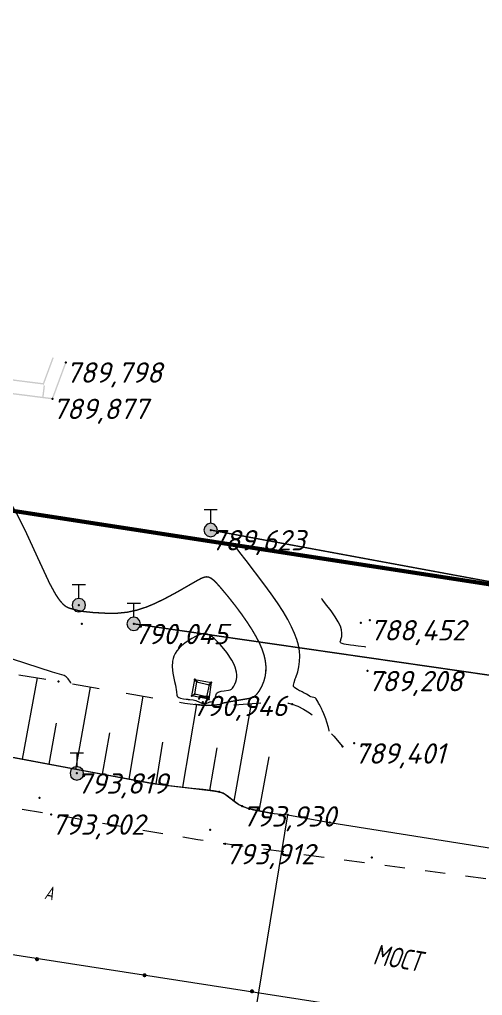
# Model space of a CAD drawing. Header units: metres. Extents: x 629572 to 645168, y 4785785 to 4790166.
# Drawn here: x 633311.4 to 633345.4, y 4788432.5 to 4788504.3 of the extents above; entities that cross this region are included whole.
import ezdxf

# ---------------------------------------------------------------- set-up
doc = ezdxf.new("R2010")
doc.units = ezdxf.units.M
for name, pattern in [('Сплошная', [0]), ('Сплошная_0_50', [0]), ('Штриховая 1.5-1.5', [3, 1.5, -1.5]), ('Штриховая 2', [4, 2, -2])]:
    doc.linetypes.add(name, pattern=pattern)
doc.layers.get('0').update_dxf_attribs({"linetype": 'CONTINUOUS'})
for name, color, linetype in [('Горизонтали', 7, 'CONTINUOUS'), ('Дороги', 7, 'CONTINUOUS'), ('Дороги с покрытием (край_ бровка)', 7, 'CONTINUOUS'), ('Дороги с покрытием (осевая линия)', 7, 'CONTINUOUS'), ('Здания и строения', 7, 'CONTINUOUS'), ('каб.TNS+', 7, 'CONTINUOUS'), ('Кабельные столбики сторожки', 7, 'CONTINUOUS'), ('красная линия', 7, 'CONTINUOUS'), ('Нурсултан', 7, 'CONTINUOUS'), ('Ограды каменные и жб (H более 1м) - по краю', 7, 'CONTINUOUS'), ('Проезжие части улиц и тротуаров (без бортового камня)', 7, 'CONTINUOUS')]:
    doc.layers.add(name, color=color, linetype=linetype)
doc.layers.add('ЛЭП н.напряж.', color=10, linetype='SIL_KAB_NIZVOLT', lineweight=13)
doc.styles.add('ISOCPEUR', font='isocpeui.ttf')
doc.styles.get("Standard").update_dxf_attribs({"font": 'isocpeui.ttf'})
doc.linetypes.add('SIL_KAB_NIZVOLT', pattern='A,1,["<",Standard,S=1.6,R=0,X=-1,Y=-0.8],6,0,1,[">",Standard,S=1.6,R=0,X=-0.8,Y=-0.8],-2,8,-2', length=20)
doc.linetypes.add('TELEFON', pattern='A,8,["o",Standard,S=1,R=0,X=-4.33,Y=-0.34],-2', length=10)

# ---------------------------------------------------------------- blocks, each defined once
blk = doc.blocks.new('1010 - 119.2 эл.кабел.столбики-сторожки')
blk.add_hatch(color=7).paths.add_polyline_path([(0, 0.5), (-0.25, 0.433), (-0.433, 0.25), (-0.5, 0), (-0.433, -0.25), (-0.25, -0.433), (0, -0.5), (0.25, -0.433), (0.433, -0.25), (0.5, 0), (0.433, 0.25), (0.25, 0.433), (0, 0.5)])
at = {"color": 7, "linetype": 'Continuous', "lineweight": 0, "const_width": 0.1, "flags": 128}
for points in [[(-0.5, 1.5), (0.5, 1.5)], [(0, 0.5), (0, 1.5)]]:
    blk.add_lwpolyline(points, dxfattribs=at)
at = {"color": 7, "linetype": 'Continuous', "lineweight": 0, "flags": 128}
blk.add_lwpolyline([(0, 0.5), (-0.25, 0.433), (-0.433, 0.25), (-0.5, 0), (-0.433, -0.25), (-0.25, -0.433), (0, -0.5), (0.25, -0.433), (0.433, -0.25), (0.5, 0), (0.433, 0.25), (0.25, 0.433), (0, 0.5)], close=True, dxfattribs=at)
at = {"color": 7, "style": 'ISOCPEUR', "flags": 1}
for tag in ['X', 'Отметка', 'Отметка', 'Имя объекта CREDO-III', 'Код объекта CREDO-III', 'Примечание', 'Тип попереч. профиля', 'Y']:
    blk.add_attdef(tag, (0, 0), '', height=2.5, dxfattribs=at)

msp = doc.modelspace()

# ---------------------------------------------------------------- hatches: boundary and pattern name
at = {"layer": 'Дороги с покрытием (осевая линия)'}
for points in [[(633312.627, 4788434.996), (633312.631, 4788434.997), (633312.628, 4788435.007), (633312.628, 4788435.007), (633312.631, 4788434.997), (633312.747, 4788435.032), (633312.756, 4788435.035), (633312.76, 4788435.036), (633312.762, 4788435.041), (633312.757, 4788435.043), (633312.753, 4788435.044), (633312.753, 4788435.044), (633312.762, 4788435.041), (633312.778, 4788435.08), (633312.81, 4788435.162), (633312.812, 4788435.166), (633312.811, 4788435.168), (633312.81, 4788435.17), (633312.745, 4788435.283), (633312.737, 4788435.278), (633312.737, 4788435.278), (633312.745, 4788435.283), (633312.743, 4788435.288), (633312.738, 4788435.288), (633312.61, 4788435.308), (633312.605, 4788435.309), (633312.601, 4788435.306), (633312.524, 4788435.235), (633312.505, 4788435.218), (633312.512, 4788435.21), (633312.512, 4788435.21), (633312.505, 4788435.218), (633312.503, 4788435.216), (633312.502, 4788435.214), (633312.502, 4788435.21), (633312.511, 4788435.08), (633312.521, 4788435.081), (633312.517, 4788435.08), (633312.511, 4788435.08), (633312.516, 4788435.072), (633312.521, 4788435.081), (633312.521, 4788435.081), (633312.516, 4788435.072), (633312.623, 4788434.998), (633312.628, 4788435.007), (633312.628, 4788435.007), (633312.623, 4788434.998)], [(633320.54, 4788433.811), (633320.545, 4788433.813), (633320.541, 4788433.822), (633320.541, 4788433.822), (633320.545, 4788433.813), (633320.66, 4788433.849), (633320.669, 4788433.852), (633320.666, 4788433.861), (633320.666, 4788433.861), (633320.669, 4788433.852), (633320.675, 4788433.858), (633320.67, 4788433.86), (633320.666, 4788433.861), (633320.675, 4788433.858), (633320.69, 4788433.897), (633320.722, 4788433.979), (633320.714, 4788433.982), (633320.72, 4788433.98), (633320.722, 4788433.979), (633320.724, 4788433.983), (633320.723, 4788433.985), (633320.722, 4788433.988), (633320.656, 4788434.1), (633320.649, 4788434.105), (633320.647, 4788434.095), (633320.647, 4788434.095), (633320.649, 4788434.105), (633320.52, 4788434.124), (633320.519, 4788434.114), (633320.512, 4788434.121), (633320.435, 4788434.05), (633320.417, 4788434.033), (633320.424, 4788434.025), (633320.424, 4788434.025), (633320.417, 4788434.033), (633320.414, 4788434.03), (633320.413, 4788434.029), (633320.414, 4788434.024), (633320.426, 4788433.973), (633320.429, 4788433.96), (633320.429, 4788433.96), (633320.414, 4788434.024), (633320.424, 4788433.895), (633320.428, 4788433.887), (633320.434, 4788433.895), (633320.434, 4788433.895), (633320.428, 4788433.887), (633320.536, 4788433.814), (633320.541, 4788433.822), (633320.541, 4788433.822), (633320.536, 4788433.814)], [(633328.451, 4788432.627), (633328.455, 4788432.629), (633328.571, 4788432.664), (633328.58, 4788432.667), (633328.584, 4788432.668), (633328.586, 4788432.673), (633328.581, 4788432.675), (633328.577, 4788432.676), (633328.577, 4788432.676), (633328.586, 4788432.673), (633328.602, 4788432.712), (633328.634, 4788432.794), (633328.625, 4788432.797), (633328.625, 4788432.797), (633328.632, 4788432.794), (633328.634, 4788432.794), (633328.636, 4788432.798), (633328.635, 4788432.8), (633328.633, 4788432.802), (633328.569, 4788432.915), (633328.562, 4788432.92), (633328.56, 4788432.91), (633328.56, 4788432.91), (633328.562, 4788432.92), (633328.433, 4788432.94), (633328.432, 4788432.93), (633328.425, 4788432.937), (633328.347, 4788432.866), (633328.329, 4788432.849), (633328.327, 4788432.847), (633328.325, 4788432.846), (633328.326, 4788432.841), (633328.335, 4788432.711), (633328.335, 4788432.707), (633328.339, 4788432.704), (633328.348, 4788432.7), (633328.399, 4788432.675), (633328.399, 4788432.675), (633328.339, 4788432.704), (633328.447, 4788432.63)]]:
    msp.add_hatch(color=7, dxfattribs=at).paths.add_polyline_path(points)
at = {"layer": 'Ограды каменные и жб (H более 1м) - по краю'}
for points in [[(633313.107, 4788477.524), (633313.143, 4788477.464), (633313.153, 4788477.448), (633313.396, 4788478.105), (633313.881, 4788479.417), (633313.835, 4788479.434), (633313.787, 4788479.451), (633313.302, 4788478.14), (633313.086, 4788477.557)], [(633314.334, 4788477.758), (633314.819, 4788479.07), (633314.773, 4788479.087), (633314.725, 4788479.104), (633314.24, 4788477.793), (633313.749, 4788476.466), (633313.133, 4788476.543), (633313.121, 4788476.444), (633313.776, 4788476.361), (633313.815, 4788476.356), (633313.829, 4788476.394)], [(633307.232, 4788477.187), (633310.066, 4788476.83), (633313.071, 4788476.45), (633313.077, 4788476.5), (633313.071, 4788476.45), (633313.121, 4788476.444), (633313.127, 4788476.494), (633313.231, 4788477.319), (633313.152, 4788477.45), (633313.148, 4788477.456), (633313.089, 4788477.553), (633313.086, 4788477.557), (633310.204, 4788477.921), (633307.37, 4788478.279), (633305.272, 4788478.544), (633305.259, 4788478.444), (633307.358, 4788478.18), (633310.191, 4788477.822), (633313.147, 4788477.449), (633313.034, 4788476.556), (633310.078, 4788476.929), (633307.245, 4788477.287), (633305.147, 4788477.552), (633305.134, 4788477.452)]]:
    msp.add_hatch(color=7, dxfattribs=at).paths.add_polyline_path(points)

# ---------------------------------------------------------------- linework, layer by layer
at = {"layer": 'Горизонтали', "color": 34, "linetype": 'Сплошная', "lineweight": 0, "const_width": 0.1, "elevation": 790, "flags": 128}
for points in [[(633325.457, 4788453.844), (633325.583, 4788453.849), (633326.089, 4788453.893), (633326.231, 4788453.952), (633326.344, 4788454.007), (633326.915, 4788454.119), (633327.046, 4788454.141), (633327.504, 4788454.219), (633328.186, 4788454.334), (633328.198, 4788454.336), (633328.465, 4788454.393), (633328.648, 4788454.486), (633328.825, 4788454.655), (633329.017, 4788454.922), (633329.205, 4788455.262), (633329.346, 4788455.611), (633329.442, 4788455.972), (633329.491, 4788456.345), (633329.495, 4788456.73), (633329.452, 4788457.124), (633329.362, 4788457.528), (633329.227, 4788457.941), (633329.039, 4788458.381), (633328.791, 4788458.864), (633328.486, 4788459.388), (633328.123, 4788459.951), (633327.702, 4788460.556), (633327.23, 4788461.189), (633326.716, 4788461.84), (633326.186, 4788462.474), (633325.867, 4788462.832), (633325.637, 4788463.06), (633325.447, 4788463.205), (633325.276, 4788463.282), (633325.108, 4788463.3), (633324.923, 4788463.262), (633324.698, 4788463.167), (633324.36, 4788462.982), (633323.953, 4788462.747), (633322.903, 4788462.146), (633322.075, 4788461.702), (633321.34, 4788461.343), (633320.702, 4788461.075), (633319.981, 4788460.841), (633319.267, 4788460.69), (633318.551, 4788460.62), (633317.734, 4788460.619), (633316.77, 4788460.671), (633316.007, 4788460.754), (633315.699, 4788460.812), (633315.37, 4788460.897), (633315.155, 4788460.956), (633315.143, 4788460.959), (633314.94, 4788461.024), (633314.768, 4788461.119), (633314.591, 4788461.263), (633314.408, 4788461.458), (633314.212, 4788461.715), (633314.006, 4788462.031), (633313.561, 4788462.846), (633312.744, 4788464.608), (633311.879, 4788466.494), (633311.189, 4788467.881), (633310.533, 4788469.052), (633310.217, 4788469.554), (633309.908, 4788470.006), (633309.44, 4788470.609), (633308.941, 4788471.159), (633308.405, 4788471.664), (633307.823, 4788472.131), (633307.208, 4788472.556), (633306.513, 4788472.974), (633305.716, 4788473.401), (633304.578, 4788473.966), (633304.574, 4788473.968), (633304.571, 4788473.969), (633303.297, 4788474.576), (633302.34, 4788474.978), (633301.47, 4788475.272), (633301.066, 4788475.379), (633300.677, 4788475.459), (633300.291, 4788475.515), (633299.919, 4788475.544), (633299.561, 4788475.545), (633299.214, 4788475.52), (633298.88, 4788475.467), (633298.557, 4788475.387), (633298.244, 4788475.279), (633297.943, 4788475.144), (633297.493, 4788474.88), (633297.036, 4788474.538), (633296.571, 4788474.117), (633296.095, 4788473.613), (633295.618, 4788473.041), (633295.117, 4788472.376), (633294.587, 4788471.614), (633293.911, 4788470.587), (633293.378, 4788469.774), (633293.02, 4788469.262), (633292.728, 4788468.886), (633292.449, 4788468.575), (633292.184, 4788468.327), (633291.933, 4788468.143), (633291.699, 4788468.025), (633291.477, 4788467.968), (633291.268, 4788467.971), (633291.044, 4788468.034), (633291.042, 4788468.035), (633290.726, 4788468.143), (633290.726, 4788468.143), (633290.672, 4788468.148), (633290.59, 4788468.157), (633290.483, 4788468.17), (633290.366, 4788468.184), (633290.364, 4788468.184), (633289.915, 4788468.249), (633289.814, 4788468.289), (633289.716, 4788468.389), (633289.346, 4788468.981), (633288.852, 4788469.897), (633288.661, 4788470.309), (633288.504, 4788470.695), (633288.381, 4788471.057), (633288.293, 4788471.392), (633288.241, 4788471.699), (633288.225, 4788471.979), (633288.25, 4788472.282), (633288.325, 4788472.573), (633288.452, 4788472.858), (633288.633, 4788473.147), (633288.864, 4788473.437), (633289.165, 4788473.756), (633290.144, 4788474.655), (633290.187, 4788474.693), (633291.515, 4788475.875), (633292.867, 4788477.083), (633293.948, 4788478.049), (633293.948, 4788478.049), (633294.298, 4788478.362), (633294.545, 4788478.583), (633294.754, 4788478.77), (633294.765, 4788478.78), (633294.796, 4788478.808), (633294.796, 4788478.808)], [(633324.241, 4788453.911), (633324.318, 4788453.904), (633324.63, 4788453.876), (633324.692, 4788453.868), (633324.841, 4788453.854), (633325.315, 4788453.835), (633325.452, 4788453.841), (633325.457, 4788453.844)]]:
    msp.add_lwpolyline(points, dxfattribs=at)
at = {"layer": 'Горизонтали', "color": 34, "linetype": 'Сплошная', "lineweight": 0, "true_color": 0xa55200, "flags": 128}
for points, elevation in [([(633334.157, 4788451.945), (633334.15, 4788451.982), (633334.095, 4788452.21), (633333.98, 4788452.596), (633333.896, 4788452.845), (633333.755, 4788453.211), (633333.655, 4788453.44), (633333.614, 4788453.534), (633333.583, 4788453.606), (633333.513, 4788453.761), (633333.423, 4788453.93), (633333.38, 4788454.009), (633333.349, 4788454.067), (633333.28, 4788454.192), (633333.197, 4788454.307), (633333.116, 4788454.383), (633333.029, 4788454.425), (633332.908, 4788454.449), (633332.906, 4788454.449), (633332.795, 4788454.471), (633332.71, 4788454.506), (633332.599, 4788454.58), (633332.491, 4788454.653), (633332.385, 4788454.699), (633332.309, 4788454.73), (633332.239, 4788454.78), (633332.158, 4788454.835), (633332.059, 4788454.873), (633331.968, 4788454.906), (633331.812, 4788455.006), (633331.785, 4788455.026), (633331.592, 4788455.156), (633331.591, 4788455.157), (633331.533, 4788455.218), (633331.525, 4788455.328), (633331.565, 4788455.515), (633331.655, 4788455.787), (633331.689, 4788455.879), (633331.835, 4788456.304), (633331.928, 4788456.679), (633331.98, 4788457.061), (633331.991, 4788457.45), (633331.96, 4788457.854), (633331.886, 4788458.268), (633331.77, 4788458.693), (633331.61, 4788459.128), (633331.389, 4788459.613), (633331.106, 4788460.15), (633330.759, 4788460.738), (633330.349, 4788461.377), (633329.883, 4788462.058), (633329.354, 4788462.792), (633328.042, 4788464.505), (633327.582, 4788465.091), (633327.373, 4788465.358), (633327.138, 4788465.658), (633327.126, 4788465.672), (633327.091, 4788465.717)], 789.5), ([(633315.173, 4788455.436), (633315.111, 4788455.537), (633314.945, 4788455.786), (633314.802, 4788455.941), (633314.654, 4788456.025), (633314.311, 4788456.131), (633313.781, 4788456.287), (633310.837, 4788457.237), (633310.519, 4788457.345), (633309.892, 4788457.548), (633309.308, 4788457.692), (633308.352, 4788457.894), (633306.539, 4788458.283), (633305.446, 4788458.55), (633304.364, 4788458.846), (633303.653, 4788459.064), (633303.612, 4788459.077), (633302.987, 4788459.269), (633302.475, 4788459.418), (633301.829, 4788459.607), (633301.197, 4788459.803), (633300.908, 4788459.907), (633300.691, 4788460), (633300.5, 4788460.094), (633300.486, 4788460.102), (633300.285, 4788460.184), (633300.258, 4788460.191), (633299.76, 4788460.351), (633298.797, 4788460.708), (633296.916, 4788461.435), (633293.923, 4788462.585), (633292.824, 4788462.967), (633292.53, 4788463.043), (633292.312, 4788463.068), (633292.309, 4788463.068), (633291.672, 4788463.105), (633290.684, 4788463.186), (633288.074, 4788463.434), (633286.445, 4788463.592), (633284.724, 4788463.759), (633283.324, 4788463.896), (633283.324, 4788463.896), (633282.548, 4788463.971), (633282.302, 4788463.995), (633282.263, 4788463.999), (633282.222, 4788464.003)], 790.5), ([(633336.864, 4788458.124), (633336.747, 4788458.136), (633336.277, 4788458.188), (633336.127, 4788458.212), (633335.974, 4788458.238), (633335.733, 4788458.277), (633335.265, 4788458.354), (633335.045, 4788458.414), (633335.045, 4788458.415), (633334.985, 4788458.454), (633334.985, 4788458.455), (633334.964, 4788458.506), (633335, 4788458.646), (633335.01, 4788458.675), (633335.079, 4788458.918), (633335.095, 4788459.154), (633335.061, 4788459.404), (633334.976, 4788459.667), (633334.822, 4788459.981), (633334.592, 4788460.359), (633334.29, 4788460.794), (633333.893, 4788461.321), (633333.691, 4788461.584), (633333.642, 4788461.647), (633333.616, 4788461.681), (633333.605, 4788461.695)], 789), ([(633325.369, 4788454.089), (633325.428, 4788454.091), (633325.577, 4788454.124), (633325.68, 4788454.219), (633325.776, 4788454.47), (633325.862, 4788454.704), (633325.912, 4788454.77), (633325.978, 4788454.817), (633326.2, 4788454.873), (633326.206, 4788454.874), (633326.42, 4788454.911), (633326.74, 4788454.964), (633326.746, 4788454.965), (633326.871, 4788454.992), (633326.957, 4788455.036), (633327.041, 4788455.115), (633327.132, 4788455.24), (633327.221, 4788455.4), (633327.289, 4788455.564), (633327.335, 4788455.734), (633327.359, 4788455.909), (633327.361, 4788456.089), (633327.341, 4788456.274), (633327.236, 4788456.657), (633327.133, 4788456.894), (633326.994, 4788457.154), (633326.623, 4788457.719), (633326.158, 4788458.296), (633325.695, 4788458.765), (633325.517, 4788458.91), (633325.357, 4788459.013), (633325.207, 4788459.08), (633325.061, 4788459.113), (633324.915, 4788459.115), (633324.756, 4788459.085), (633324.577, 4788459.024), (633324.353, 4788458.922), (633324.051, 4788458.762), (633323.77, 4788458.591), (633323.517, 4788458.411), (633323.293, 4788458.226), (633323.102, 4788458.037), (633322.942, 4788457.844), (633322.816, 4788457.648), (633322.722, 4788457.449), (633322.666, 4788457.277), (633322.629, 4788457.091), (633322.607, 4788456.675), (633322.654, 4788456.202), (633322.777, 4788455.588), (633322.834, 4788455.326), (633322.907, 4788454.833), (633322.946, 4788454.591), (633322.976, 4788454.524), (633323.02, 4788454.472), (633323.096, 4788454.422), (633323.203, 4788454.378), (633323.435, 4788454.324), (633323.636, 4788454.296), (633323.728, 4788454.285), (633323.75, 4788454.282), (633323.781, 4788454.278), (633323.792, 4788454.277), (633323.798, 4788454.276)], 790.5), ([(633323.798, 4788454.276), (633323.892, 4788454.268), (633324.141, 4788454.237), (633324.34, 4788454.191), (633324.61, 4788454.081), (633324.779, 4788454.008), (633324.949, 4788453.969), (633325.109, 4788453.978), (633325.328, 4788454.066), (633325.369, 4788454.089)], 790.5)]:
    msp.add_lwpolyline(points, dxfattribs=dict(at, elevation=elevation))
at = {"layer": 'Дороги с покрытием (край_ бровка)', "color": 251, "linetype": 'Сплошная', "lineweight": 0, "true_color": 0x636466, "flags": 128}
msp.add_lwpolyline([(633329.849, 4788445.902), (633329.107, 4788446.037), (633328.397, 4788446.199), (633328.052, 4788446.302), (633327.749, 4788446.414), (633327.484, 4788446.551), (633327.182, 4788446.764), (633326.991, 4788446.915), (633326.644, 4788447.181), (633326.341, 4788447.365), (633326.06, 4788447.471), (633325.636, 4788447.547), (633324.868, 4788447.642), (633324.073, 4788447.728), (633323.006, 4788447.845), (633321.955, 4788447.974), (633321.151, 4788448.096), (633317.269, 4788448.808), (633310.753, 4788450.022), (633310.678, 4788450.036), (633304.088, 4788451.265), (633297.288, 4788452.523), (633297.234, 4788452.533), (633290.154, 4788453.844), (633286.012, 4788454.621), (633284.274, 4788454.988), (633282.545, 4788455.401), (633281.782, 4788455.605), (633281.197, 4788455.782), (633280.72, 4788455.934), (633280.051, 4788456.15), (633279.418, 4788456.381), (633278.935, 4788456.603), (633278.69, 4788456.745), (633278.491, 4788456.889), (633278.338, 4788457.036), (633278.231, 4788457.187), (633278.176, 4788457.348), (633278.17, 4788457.543), (633278.214, 4788457.776), (633278.31, 4788458.06), (633278.527, 4788458.561), (633278.769, 4788459.122), (633278.861, 4788459.413), (633278.902, 4788459.655), (633278.892, 4788459.861), (633278.832, 4788460.033), (633278.707, 4788460.226), (633278.527, 4788460.449), (633278.029, 4788460.952), (633277.382, 4788461.492), (633276.69, 4788461.975), (633276.3, 4788462.208), (633275.924, 4788462.402), (633275.57, 4788462.555), (633275.24, 4788462.664), (633274.891, 4788462.736), (633274.444, 4788462.787), (633273.897, 4788462.816), (633273.24, 4788462.825), (633271.118, 4788462.767), (633270.759, 4788462.753), (633269.607, 4788462.722), (633268.981, 4788462.747), (633268.44, 4788462.829), (633267.927, 4788462.937), (633267.388, 4788463.091), (633266.899, 4788463.276), (633266.418, 4788463.517), (633266.007, 4788463.794), (633265.634, 4788464.135), (633265.254, 4788464.581), (633264.922, 4788465.045), (633264.581, 4788465.591), (633264.002, 4788466.652), (633263.741, 4788467.202), (633263.448, 4788467.891), (633262.852, 4788469.447), (633262.235, 4788471.161)], dxfattribs=at)
at = {"layer": 'Здания и строения', "color": 8, "linetype": 'Сплошная', "lineweight": 0, "flags": 128}
for points in [[(633324.255, 4788455.741), (633325.468, 4788455.519), (633325.293, 4788454.302), (633324.053, 4788454.544), (633324.255, 4788455.741)], [(633324.403, 4788455.557), (633325.328, 4788455.344), (633325.119, 4788454.466), (633324.255, 4788454.66), (633324.403, 4788455.557)]]:
    msp.add_lwpolyline(points, close=True, dxfattribs=at)
for points in [[(633324.403, 4788455.557), (633324.255, 4788455.741)], [(633325.328, 4788455.344), (633325.468, 4788455.519)], [(633324.255, 4788454.66), (633324.053, 4788454.544)], [(633325.119, 4788454.466), (633325.293, 4788454.302)], [(633326.86, 4788419.826), (633331.115, 4788445.772)], [(633329.849, 4788445.902), (633331.115, 4788445.772), (633334.199, 4788445.223), (633350.896, 4788442.57), (633353.736, 4788442.128), (633354.008, 4788442.03)]]:
    msp.add_lwpolyline(points, dxfattribs=at)
at = {"layer": 'каб.TNS+', "color": 3, "linetype": 'TELEFON', "lineweight": 13, "true_color": 0x00e600, "const_width": 0.1, "flags": 128}
msp.add_lwpolyline([(633325.433, 4788466.741), (633380.487, 4788456.564), (633423.801, 4788452.464), (633424.153, 4788452.59), (633456.969, 4788445.396), (633511.424, 4788436.394), (633703.73, 4788397.439), (633779.888, 4788467.756), (633812.644, 4788488.8), (633827.051, 4788511.652), (633846.056, 4788514.821), (633881.163, 4788540.358)], dxfattribs=at)
at = {"layer": 'каб.TNS+', "color": 6, "linetype": 'TELEFON', "lineweight": 13, "const_width": 0.1, "flags": 128}
msp.add_lwpolyline([(633685.008, 4787956.891), (633761.973, 4788096.26), (633755.989, 4788276.514), (633719.882, 4788311.16), (633705.81, 4788334.102), (633655.927, 4788348.623), (633615.63, 4788354.135), (633511.244, 4788372.095), (633419.041, 4788390.683), (633418.872, 4788392.76), (633425.383, 4788434.192), (633384.162, 4788439.233), (633384.001, 4788450.562), (633319.769, 4788459.838)], dxfattribs=at)
at = {"layer": 'красная линия', "color": 1, "linetype": 'Сплошная_0_50', "lineweight": 0, "true_color": 0xff0000, "const_width": 0.3, "elevation": 794.579, "flags": 128}
msp.add_lwpolyline([(635401.641, 4788148.595), (634957.655, 4788205.711), (634868.946, 4788233.682), (634603.956, 4788290.084), (634469.438, 4788276.801), (634466.442, 4788288.998), (634455.452, 4788300.111), (634423.85, 4788288.187), (634367.861, 4788295.693), (634267.843, 4788409.4), (634475.845, 4788682.207), (634474.555, 4788790.795), (634449.85, 4788818.401), (634024.042, 4788644.6), (633889.34, 4788556.209), (633827.944, 4788529.992), (633792.752, 4788543.316), (633784.34, 4788495.79), (633741.538, 4788462.098), (633741.25, 4788461.815), (633707.246, 4788430.797), (633615.343, 4788446.001), (633603.65, 4788448.117), (633593.847, 4788448.295), (633403.135, 4788458.998), (633383.735, 4788456.919), (632950.737, 4788523.705), (632422.446, 4788608.882), (631759.541, 4788723.01), (631749.061, 4788727.901), (631729.34, 4788731.902), (631702.953, 4788733.892), (631676.149, 4788739.917), (631633.151, 4788748.593), (631552.757, 4788764.604), (631505.748, 4788774.005), (631486.053, 4788777.916), (631418.334, 4788781.792), (630663.641, 4788895.085)], dxfattribs=at)
at = {"layer": 'ЛЭП н.напряж.', "lineweight": 13}
msp.add_lwpolyline([(633956.501, 4788331.707), (633922.81, 4788336.992), (633888.131, 4788342.675), (633853.736, 4788348.119), (633819.767, 4788353.675), (633785.324, 4788359.671), (633750.794, 4788364.868), (633715.797, 4788370.174), (633679.74, 4788375.962), (633645.168, 4788381.424), (633610.662, 4788387.089), (633576.869, 4788392.73), (633544.157, 4788397.966), (633510.841, 4788403.299), (633477.474, 4788408.502), (633444.363, 4788413.806), (633412.436, 4788419.051), (633378.475, 4788424.98), (633303.547, 4788436.604), (633254.751, 4788444.467), (633214.209, 4788452.322), (633180.137, 4788457.953)], dxfattribs=at)
at = {"layer": 'Нурсултан', "color": 251, "linetype": 'Штриховая 2', "lineweight": 0, "flags": 128}
msp.add_lwpolyline([(633262.235, 4788471.161), (633267.632, 4788470.815), (633267.843, 4788470.626), (633268.118, 4788470.42), (633268.862, 4788469.954), (633269.869, 4788469.414), (633271.155, 4788468.789), (633272.367, 4788468.237), (633273.809, 4788467.605), (633279.538, 4788465.185), (633281.657, 4788464.261), (633288.146, 4788461.297), (633291.073, 4788459.995), (633292.454, 4788459.407), (633293.637, 4788458.929), (633294.64, 4788458.552), (633295.47, 4788458.273), (633296.126, 4788458.09), (633296.82, 4788457.932), (633297.561, 4788457.798), (633298.363, 4788457.685), (633299.844, 4788457.538), (633303.258, 4788457.296), (633304.085, 4788457.214), (633304.83, 4788457.12), (633308.194, 4788456.605), (633314.235, 4788455.601), (633321.822, 4788454.269), (633323.533, 4788454), (633324.725, 4788453.85), (633325.469, 4788453.809), (633326.327, 4788453.821), (633327.188, 4788453.872), (633329.157, 4788454.027), (633330.044, 4788454.064), (633330.467, 4788454.06), (633330.835, 4788454.036), (633331.155, 4788453.992), (633331.432, 4788453.928), (633331.855, 4788453.775), (633332.276, 4788453.565), (633332.697, 4788453.296), (633333.125, 4788452.964), (633333.55, 4788452.58), (633334, 4788452.121), (633334.485, 4788451.579), (633335.137, 4788450.808)], dxfattribs=at)
at = {"layer": 'Нурсултан', "color": 251, "linetype": 'Сплошная', "lineweight": 0, "flags": 128}
msp.add_lwpolyline([(633278.543, 4788456.847), (633278.789, 4788456.684), (633279.096, 4788456.522), (633279.44, 4788456.373), (633279.852, 4788456.218), (633281.197, 4788455.782), (633282.05, 4788455.531), (633283.221, 4788455.233), (633284.614, 4788454.913), (633286.012, 4788454.621), (633295.049, 4788452.937), (633304.088, 4788451.265), (633312.618, 4788449.674), (633321.151, 4788448.096), (633322.506, 4788447.904), (633323.977, 4788447.739), (633325.388, 4788447.581), (633326.06, 4788447.471), (633326.283, 4788447.392), (633326.515, 4788447.267), (633326.744, 4788447.108), (633327.364, 4788446.63), (633327.562, 4788446.505), (633327.749, 4788446.414), (633328.132, 4788446.276), (633328.582, 4788446.151), (633329.107, 4788446.037), (633329.849, 4788445.902)], dxfattribs=at)
at = {"layer": 'Нурсултан', "color": 251, "linetype": 'Continuous', "lineweight": 0, "flags": 128}
for points in [[(633311.574, 4788449.869), (633312.686, 4788455.858)], [(633315.507, 4788449.14), (633316.584, 4788455.188)], [(633319.44, 4788448.412), (633320.463, 4788454.507)], [(633323.392, 4788447.804), (633324.415, 4788453.889)], [(633327.165, 4788446.783), (633328.431, 4788453.97)], [(633313.54, 4788449.504), (633314.093, 4788452.516)], [(633317.474, 4788448.776), (633317.999, 4788451.812)], [(633321.409, 4788448.059), (633321.91, 4788451.118)], [(633325.38, 4788447.581), (633325.918, 4788450.705)], [(633329.005, 4788446.059), (633329.726, 4788450.06)]]:
    msp.add_lwpolyline(points, dxfattribs=at)
at = {"layer": 'Нурсултан', "color": 7}
for p in [(633314.772, 4788479.087, 3.121), (633313.782, 4788476.411, 3.2), (633325.433, 4788466.741, 2.946), (633315.726, 4788461.212, 3.286), (633337.139, 4788460.115, 1.775), (633315.949, 4788459.84, 3.396), (633319.769, 4788459.838, 3.368), (633336.488, 4788459.915, 2.106), (633336.986, 4788456.374, 2.531), (633324.255, 4788455.741, 4.215), (633338.311, 4788456.231, 2.125), (633314.235, 4788455.601, 3.873), (633324.403, 4788455.557, 3.774), (633325.328, 4788455.344, 3.687), (633325.468, 4788455.519, 4.257), (633324.053, 4788454.544, 4.269), (633324.255, 4788454.66, 3.742), (633325.119, 4788454.466, 3.846), (633325.293, 4788454.302, 4.254), (633324.858, 4788454.062, 4.25), (633331.432, 4788453.928, 2.932), (633335.137, 4788450.808, 2.775), (633335.993, 4788451.043, 2.724), (633336.904, 4788450.893, 2.587), (633315.582, 4788448.836, 7.142), (633321.151, 4788448.096, 7.017), (633312.825, 4788447.032, -786.677), (633326.06, 4788447.471, 7.124), (633327.749, 4788446.414, 7.253), (633313.696, 4788445.813, 7.225), (633329.849, 4788445.902, 7.225), (633331.115, 4788445.772, 7.198), (633334.199, 4788445.223, 7.171), (633325.39, 4788444.685, -786.677), (633326.491, 4788443.634, 7.235), (633333.167, 4788443.367, -786.677), (633337.301, 4788442.648, -786.677)]:
    msp.add_point(p, dxfattribs=at)
at = {"layer": 'Проезжие части улиц и тротуаров (без бортового камня)', "linetype": 'Штриховая 1.5-1.5', "lineweight": 0, "flags": 128}
msp.add_lwpolyline([(633381.211, 4788435.356), (633381.211, 4788435.356), (633371.178, 4788437.15), (633362.791, 4788438.639), (633357.698, 4788439.52), (633356.331, 4788439.73), (633354.792, 4788439.939), (633352.08, 4788440.267), (633351.876, 4788440.291), (633348.961, 4788440.649), (633345.92, 4788441.046), (633342.793, 4788441.454), (633333.572, 4788442.667), (633326.491, 4788443.634), (633324.475, 4788443.943), (633322.219, 4788444.317), (633318.156, 4788445.031), (633317.958, 4788445.067), (633313.696, 4788445.813), (633308.551, 4788446.668), (633308.462, 4788446.683), (633302.284, 4788447.709), (633296.651, 4788448.681), (633291.1, 4788449.728), (633285.557, 4788450.818), (633284.838, 4788450.961), (633282.094, 4788451.502), (633281.61, 4788451.594), (633280.361, 4788451.832), (633278.625, 4788452.151), (633276.886, 4788452.446), (633273.503, 4788452.956), (633272.79, 4788453.062), (633268.154, 4788453.754), (633262.808, 4788454.575), (633254.769, 4788455.875), (633243.986, 4788457.636), (633236.395, 4788458.884), (633233.325, 4788459.387), (633231.777, 4788459.639), (633227.163, 4788460.41), (633225.351, 4788460.739), (633224.363, 4788460.952), (633207.98, 4788463.595), (633198.302, 4788467.368), (633197.718, 4788467.488), (633196.714, 4788467.723), (633194.495, 4788468.268), (633194.288, 4788468.32), (633191.956, 4788468.89), (633189.982, 4788469.355), (633188.007, 4788469.817), (633186.032, 4788470.276)], dxfattribs=at)

# ---------------------------------------------------------------- block references
at = {"layer": 'Кабельные столбики сторожки', "color": 7, "linetype": 'Continuous'}
for p in [(633325.433, 4788466.741, 795.239), (633315.726, 4788461.212, 795.239), (633319.769, 4788459.838, 795.239), (633315.582, 4788448.836, 795.239)]:
    msp.add_blockref('1010 - 119.2 эл.кабел.столбики-сторожки', p, dxfattribs=at)

# ---------------------------------------------------------------- texts
at = {"layer": 'Дороги', "color": 0, "style": 'ISOCPEUR', "width": 0.75}
for s, height, p in [('А', 1, (633313.143, 4788439.59)), ('МОСТ', 1.5, (633337.32, 4788434.805))]:
    msp.add_text(s, height=height, rotation=350.59226, dxfattribs=at).set_placement(p)
at = {"layer": 'Нурсултан', "color": 251, "char_height": 1.5, "attachment_point": 1, "style": 'ISOCPEUR'}
for s, insert in [('789,798', (633314.772, 4788479.087, 3.121)), ('789,877', (633313.782, 4788476.411, 3.2)), ('789,623', (633325.433, 4788466.741, 2.946)), ('788,452', (633337.139, 4788460.115, 1.775)), ('790,045', (633319.769, 4788459.838, 3.368)), ('789,208', (633336.986, 4788456.374, 2.531)), ('790,946', (633324.053, 4788454.544, 4.269)), ('789,401', (633335.993, 4788451.043, 2.724)), ('793,819', (633315.582, 4788448.836, 7.142)), ('793,930', (633327.749, 4788446.414, 7.253)), ('793,902', (633313.696, 4788445.813, 7.225)), ('793,912', (633326.491, 4788443.634, 7.235))]:
    msp.add_mtext(s, dxfattribs=dict(at, insert=insert))

doc.saveas('drawing.dxf')
